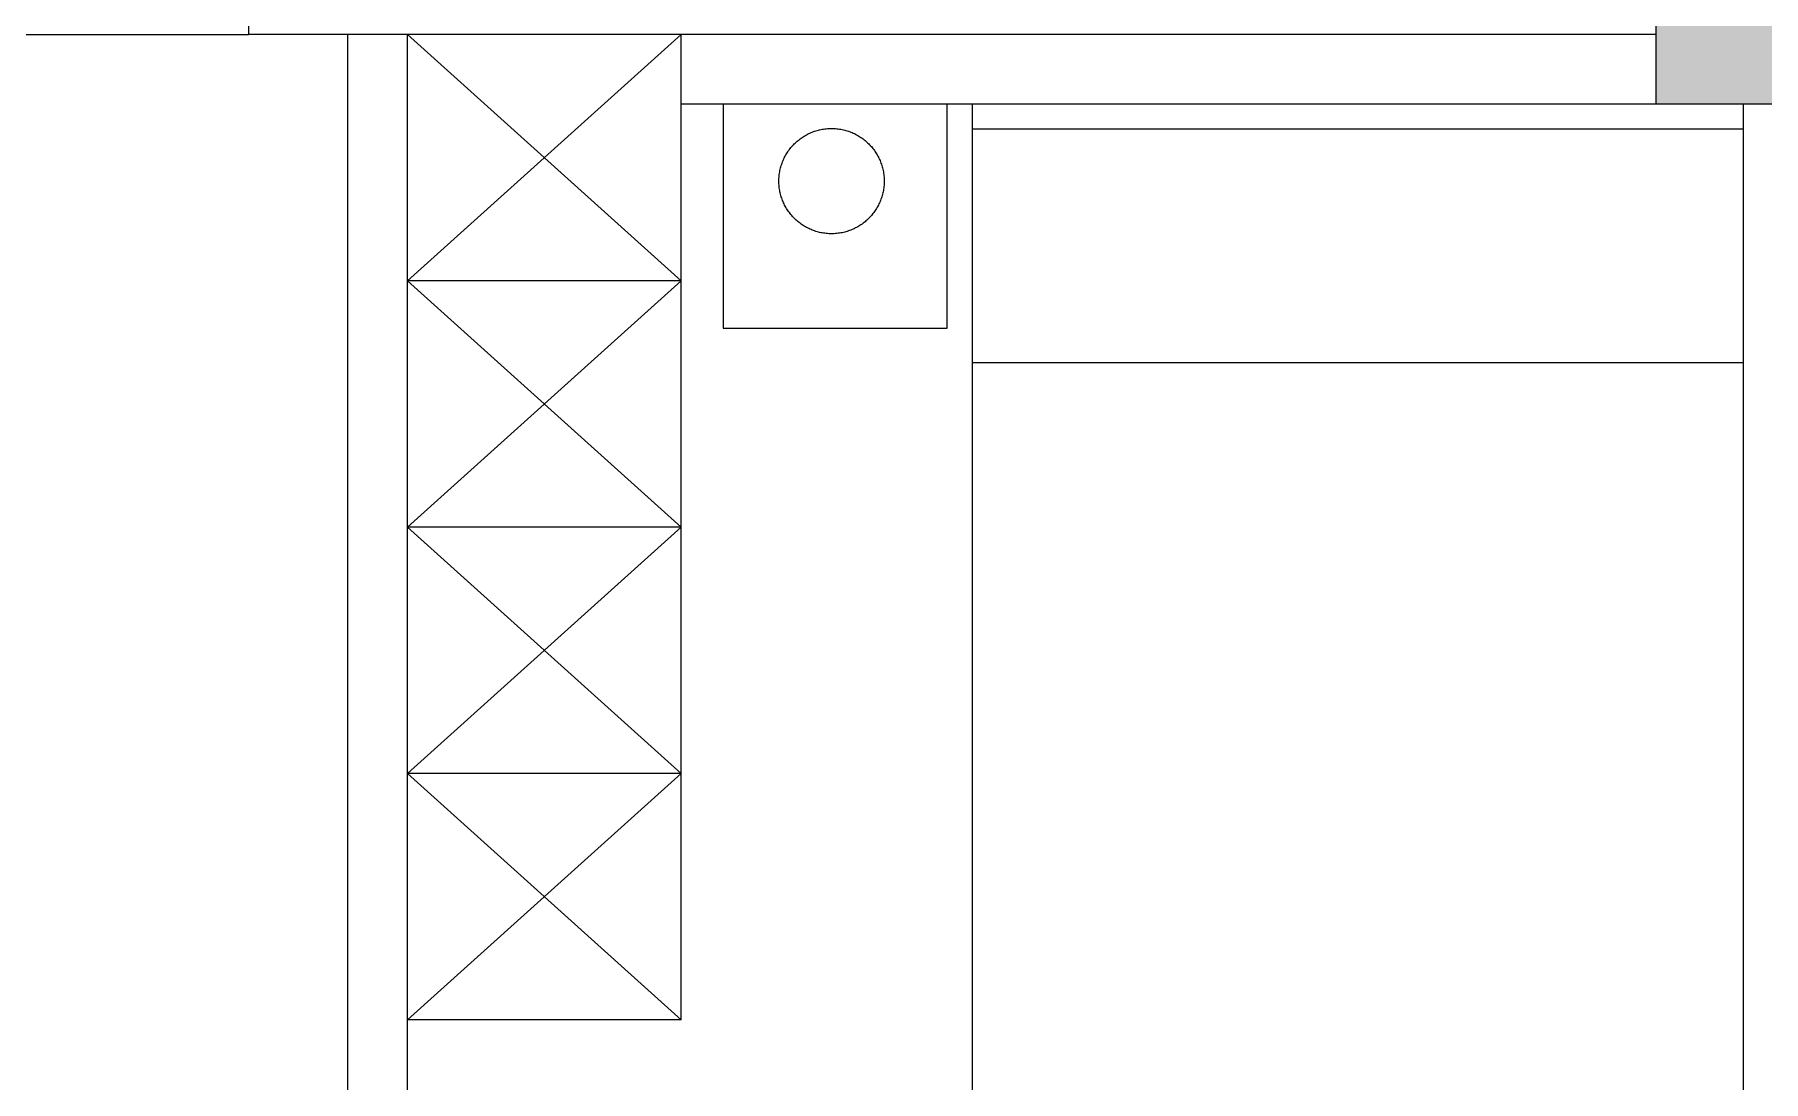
# Model space of a CAD drawing. Header units: inches. Extents: x 1174834 to 1369688, y -175882 to -108740.
# Drawn here: x 1350025 to 1353500, y -166481 to -164377 of the extents above; entities that cross this region are included whole.
import ezdxf

# ---------------------------------------------------------------- set-up
doc = ezdxf.new("R2010")
doc.units = ezdxf.units.IN
doc.header["$LTSCALE"] = 500
doc.header["$MEASUREMENT"] = 0
doc.linetypes.add('ACAD_ISO03W100', pattern=[30, 12, -18])
doc.linetypes.add('DASH', pattern=[0.35, 0.25, -0.1])
doc.layers.add('A-01-原始墙体', color=7, linetype='Continuous')
doc.layers.add('特细线', color=251, linetype='Continuous')

# ---------------------------------------------------------------- blocks, each defined once
blk = doc.blocks.new('A$Ca24fa592')
at = {"color": 3, "linetype": 'DASH', "ltscale": 150}
for p, q in [((121.1, 1581.1), (2181.1, 1581.1)), ((1661.6, 1581.1), (1661.6, 31.1)), ((2131.1, 1581.1), (2131.1, 31.1)), ((31.1, 121.1), (31.1, 1491.1)), ((1661.6, 31.1), (121.1, 31.1)), ((2181.1, 31.1), (121.1, 31.1))]:
    blk.add_line(p, q, dxfattribs=at)
at = {"color": 3, "ltscale": 150}
blk.add_line((2181.1, 1581.1), (2181.1, 31.1), dxfattribs=at)
at = {"color": 3, "linetype": 'DASH', "ltscale": 150}
for points in [[(31.1, 1491.1), (30.1, 1522.9), (21.1, 1557.3), (3.6, 1579.4), (3, 1596.7), (8.7, 1603.4)], [(121.1, 1581.1), (89.2, 1582.1), (54.9, 1591.1), (32.7, 1608.5), (15.5, 1609.2), (8.7, 1603.4)], [(31.1, 121.1), (30.1, 89.2), (21.1, 54.9), (3.6, 32.7), (3, 15.5), (8.7, 8.7)], [(121.1, 31.1), (89.2, 30.1), (54.9, 21.1), (32.7, 3.6), (15.5, 3), (8.7, 8.7)]]:
    blk.add_spline(points, degree=3, dxfattribs=at)

msp = doc.modelspace()

# ---------------------------------------------------------------- hatches: boundary and pattern name
at = {"layer": '特细线'}
h = msp.add_hatch(color=256, dxfattribs=at)
h.dxf.hatch_style = 1
h.paths.add_polyline_path([(1355285.1, -163757.4), (1355045.1, -163757.4), (1355045.1, -164257.4), (1354045.1, -164257.4), (1353285.1, -164257.4), (1353285.1, -164517.4), (1354045.1, -164517.4), (1354045.1, -165184.4), (1354305.1, -165184.4), (1354305.1, -164517.4), (1355285.1, -164517.4)])

# ---------------------------------------------------------------- linework, layer by layer
at = {"color": 3, "linetype": 'DASH', "ltscale": 150}
for p, q in [((1351325.1, -166357.4), (1351325.1, -164377.4)), ((1351325.1, -164872.4), (1350775.1, -164872.4)), ((1351325.1, -165367.4), (1350775.1, -165367.4)), ((1351325.1, -165862.4), (1350775.1, -165862.4)), ((1351325.1, -166357.4), (1350775.1, -166357.4))]:
    msp.add_line(p, q, dxfattribs=at)
at = {"color": 3}
msp.add_line((1353285.1, -164517.4), (1351325.1, -164517.4), dxfattribs=at)
at = {"color": 147, "linetype": 'ACAD_ISO03W100', "ltscale": 3}
for points in [[(1350775.1, -164377.4), (1351325.1, -164872.4), (1350775.1, -165367.4)], [(1351325.1, -164377.4), (1350775.1, -164872.4), (1351325.1, -165367.4)], [(1350775.1, -166357.4), (1351325.1, -165862.4), (1350775.1, -165367.4)], [(1351325.1, -166357.4), (1350775.1, -165862.4), (1351325.1, -165367.4)]]:
    msp.add_lwpolyline(points, dxfattribs=at)
at = {"color": 3, "linetype": 'DASH', "ltscale": 150}
msp.add_lwpolyline([(1351409.6, -164517.4), (1351409.6, -164967.4), (1351859.6, -164967.4), (1351859.6, -164517.4)], close=True, dxfattribs=at)
at = {"color": 147, "linetype": 'ACAD_ISO03W100', "ltscale": 3}
msp.add_circle((1351627.3, -164671.9), 105.8, dxfattribs=at)
at = {"layer": 'A-01-原始墙体', "color": 4}
for p, q in [((1350455.1, -164257.4), (1350455.1, -164377.4)), ((1353285.1, -164517.4), (1353285.1, -164257.4)), ((1353285.1, -164377.4), (1350455.1, -164377.4)), ((1350655.1, -166557.4), (1350655.1, -164377.4)), ((1350775.1, -166557.4), (1350775.1, -164377.4)), ((1354045.1, -164517.4), (1353285.1, -164517.4))]:
    msp.add_line(p, q, dxfattribs=at)
at = {"layer": '特细线'}
msp.add_line((1349655.1, -164377.4), (1350455.1, -164377.4), dxfattribs=at)

# ---------------------------------------------------------------- block references
at = {"color": 3, "xscale": -1, "rotation": 270}
msp.add_blockref('A$Ca24fa592', (1351879.1, -166698.5), dxfattribs=at)

doc.saveas('drawing.dxf')
